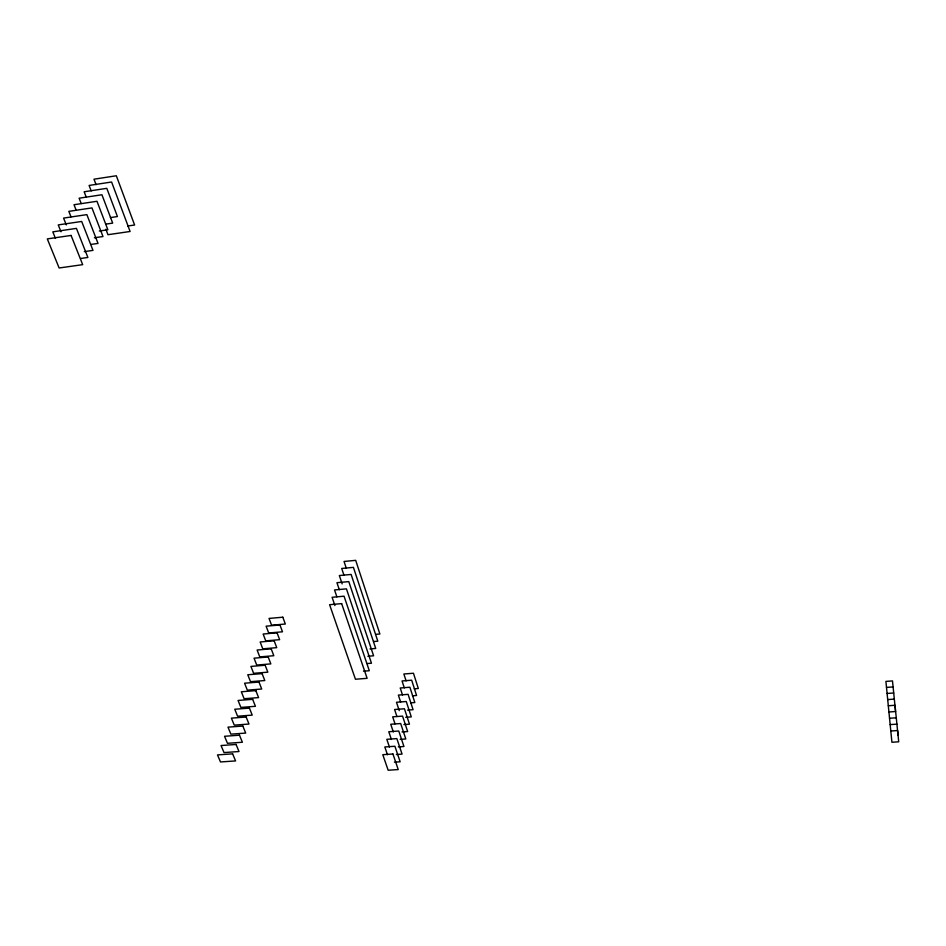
<?xml version="1.0" encoding="UTF-8"?>
<svg xmlns="http://www.w3.org/2000/svg" width="946" height="946" viewBox="0 0 946 946"><rect width="100%" height="100%" fill="white"/><g stroke="black" fill="none" stroke-linecap="round" stroke-linejoin="round"><path stroke-width="1.42" d="M110.41 217.592L117.422 216.551L106.803 188.337L84.147 191.778L86.216 197.123M105.621 224.155L112.68 223.114L101.932 194.758L79.121 198.199L81.214 203.579M127.734 226.011L134.604 225.018L116.334 175.767L93.985 179.196L96.054 184.647M99.342 231.025L107.868 229.783L96.989 201.285L74.013 204.726L76.129 210.13M94.399 237.789L102.984 236.547L91.963 207.907L68.833 211.36L70.974 216.788M90.816 244.446L98.029 243.418L86.866 214.624L63.583 218.088L66.291 224.9M84.277 251.636L92.992 250.383L81.687 221.459L58.238 224.912L60.982 231.77M80.576 258.506L87.883 257.466L76.425 228.388L52.81 231.853L55.459 238.427M375.633 634.364L379.878 633.997L355.696 560.351L344.037 561.463L346.354 568.404M373.54 641.542L377.809 641.187L353.414 567.364L341.707 568.463L344.037 575.416M370.004 648.921L375.716 648.448L351.12 574.447L339.342 575.546L342.156 583.907M367.852 656.264L373.599 655.791L348.79 581.613L336.942 582.701L339.318 589.689M367.131 663.572L371.471 663.217L346.437 588.861L334.529 589.949L336.871 596.82M363.5 671.187L369.307 670.726L344.048 596.193L332.081 597.281L334.919 605.546M414.23 688.818L418.321 688.499L413.461 673.245L403.859 674.001L406.106 680.931M412.48 695.795L416.583 695.487L411.687 680.209L402.05 680.954L404.297 687.896M410.706 702.854L414.833 702.547L409.902 687.234L400.217 687.99L402.488 694.932M407.537 710.091L413.071 709.689L408.093 694.34L398.361 695.085L400.643 702.05M405.728 717.305L411.285 716.891L406.272 701.53L396.48 702.263L399.247 710.635M886.508 687.411L893.107 686.926M403.895 724.577L409.476 724.175L404.427 708.779L394.588 709.512L396.918 716.5M887.1 693.465L893.734 692.992M402.038 731.944L407.655 731.542L402.558 716.122L392.673 716.843L395.014 723.844M887.703 699.579L894.372 699.106M400.17 739.382L405.81 738.98L400.678 723.536L390.733 724.258L393.335 731.968M888.306 705.751L895.011 705.278L898.038 735.385M888.921 711.983L895.649 711.51M398.278 746.902L403.942 746.5L398.774 731.022L388.782 731.743L391.408 739.465M889.536 718.262L896.3 717.801M396.362 754.494L402.062 754.104L396.847 738.601L386.808 739.311L389.445 747.044M890.162 724.601L896.962 724.139M394.435 762.18L400.158 761.79L394.896 746.264L384.809 746.962L387.47 754.719M890.801 730.998L897.624 730.548L898.7 741.806L891.912 742.255L885.905 681.404L892.492 680.919L895.448 710.28M91.194 190.915L89.101 185.44L111.604 182.01L130.099 231.486L107.95 234.703L105.857 229.228M71.08 235.436L47.3 238.9L59.137 267.99L82.68 264.655L71.08 235.436M341.648 603.619L329.598 604.695L355.448 679.24L367.119 678.329L341.648 603.619M282.807 617.206L269.042 618.424L271.597 625.223L285.325 624.017L282.807 617.206M279.957 624.975L266.11 626.181L268.688 632.992L282.499 631.798L279.957 624.975M277.072 632.827L263.142 634.033L265.755 640.868L279.638 639.673L277.072 632.827M274.151 640.785L260.15 641.979L262.775 648.826L276.74 647.655L274.151 640.785M271.195 648.838L257.111 650.02L259.76 656.891L273.808 655.72L271.195 648.838M268.203 656.997L254.036 658.168L256.721 665.05L270.84 663.891L268.203 656.997M265.164 665.251L250.915 666.41L253.623 673.316L267.836 672.168L265.164 665.251M262.101 673.611L247.769 674.758L250.501 681.676L264.797 680.541L262.101 673.611M258.991 682.066L244.576 683.213L247.332 690.154L261.711 689.019L258.991 682.066M255.834 690.639L241.336 691.774L244.127 698.727L258.589 697.604L255.834 690.639M252.653 699.331L238.061 700.454L240.887 707.419L255.432 706.307L252.653 699.331M249.425 708.116L234.75 709.24L237.6 716.217L252.227 715.117L249.425 708.116M246.149 717.033L231.38 718.132L234.265 725.133L248.987 724.045L246.149 717.033M242.838 726.055L227.986 727.143L230.895 734.155L245.7 733.079L242.838 726.055M239.48 735.196L224.533 736.284L227.478 743.308L242.377 742.243L239.48 735.196M236.074 744.467L221.045 745.531L224.013 752.567L239.007 751.526L236.074 744.467M232.621 753.856L217.497 754.908L220.501 761.956L235.589 760.927L232.621 753.856M392.933 753.997L382.787 754.695L388.167 770.233L398.231 769.559L392.933 753.997"/></g></svg>
